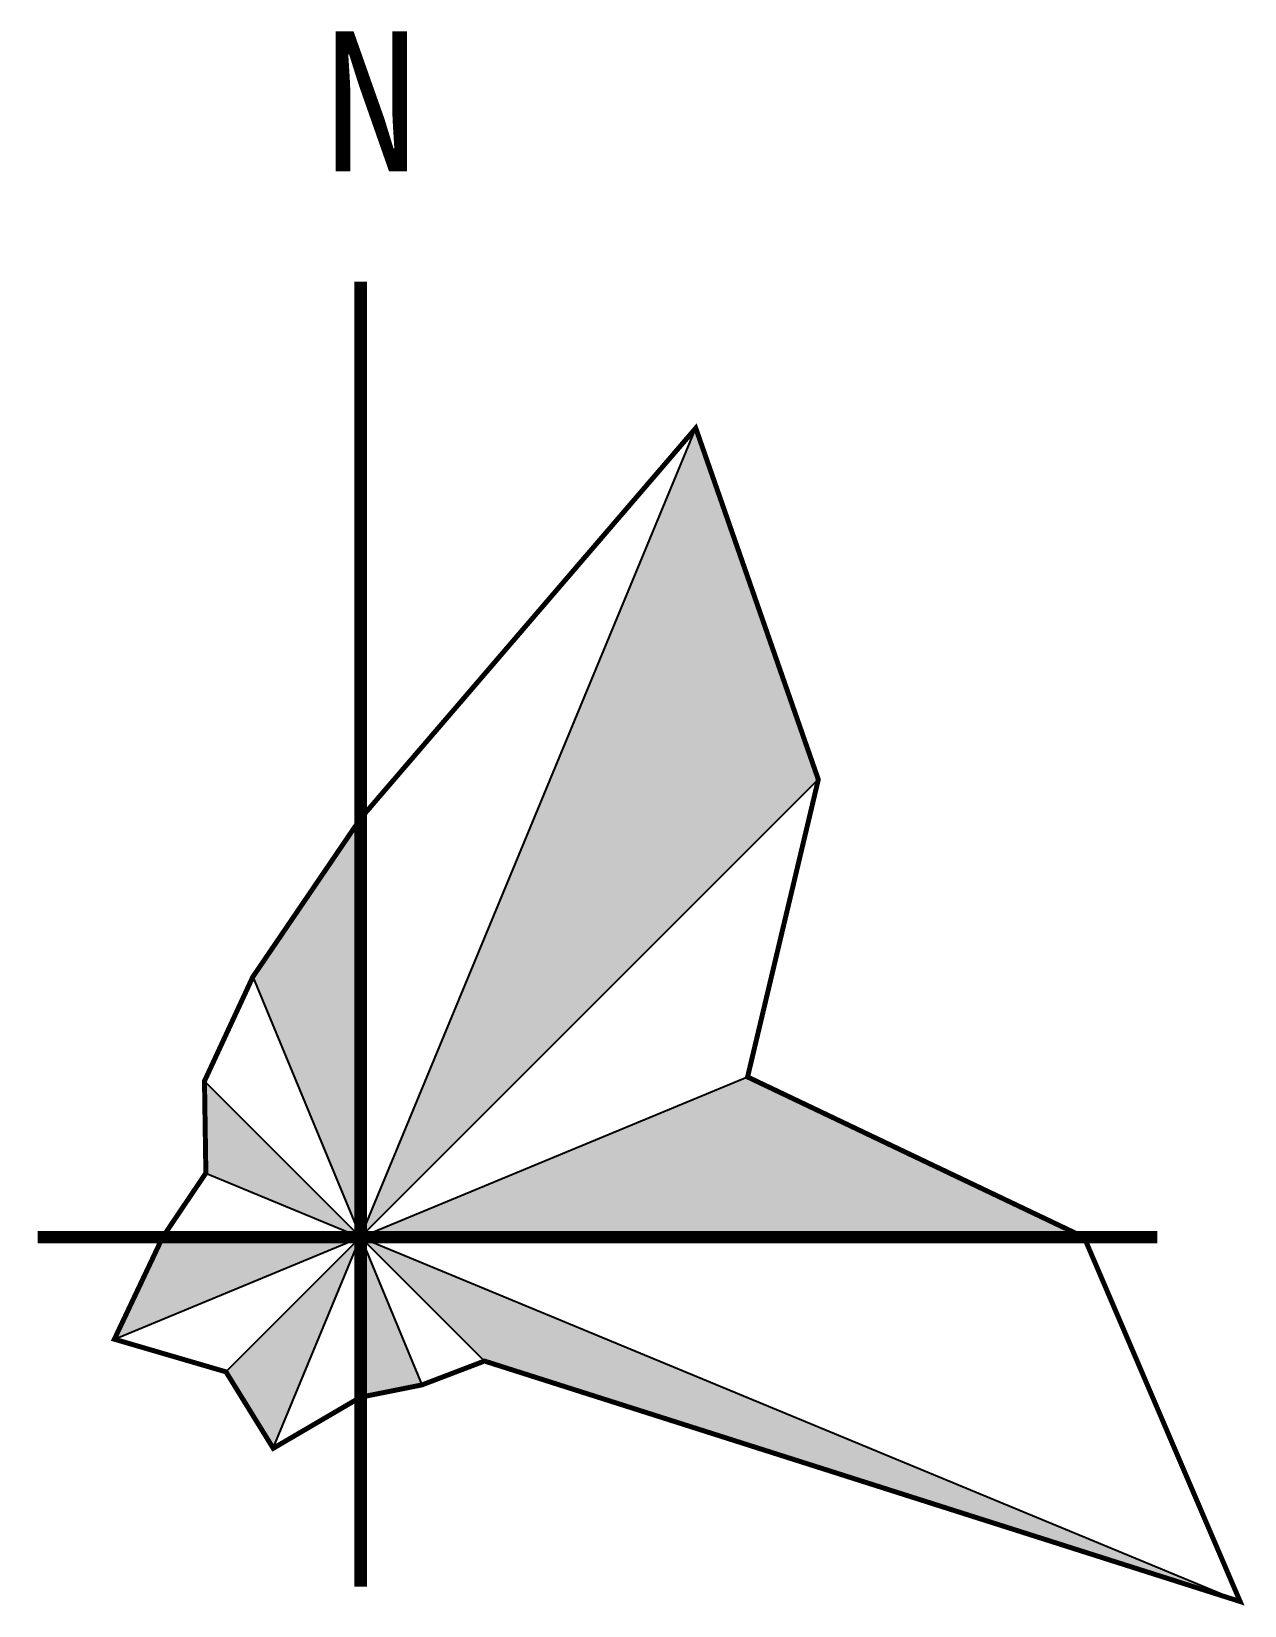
# Model space of a CAD drawing. Extents: x 134703252 to 134728627, y 39954813 to 39987741.
import ezdxf

# ---------------------------------------------------------------- set-up
doc = ezdxf.new("R2010")
doc.units = 0
doc.header["$LTSCALE"] = 2000
doc.header["$MEASUREMENT"] = 0
doc.layers.get('0').update_dxf_attribs({"linetype": 'CONTINUOUS'})
doc.styles.get("Standard").update_dxf_attribs({"font": 'txt', "bigfont": 'Hztxt'})

msp = doc.modelspace()

# ---------------------------------------------------------------- linework, layer by layer
for p, q in [((134708309, 39958102), (134717148, 39979443)), ((134707321, 39959701), (134719712, 39972092)), ((134707882, 39967963), (134711418, 39959427)), ((134704986, 39960384), (134718232, 39965870)), ((134706871, 39965784), (134712728, 39959927)), ((134706900, 39963859), (134728535, 39954897))]:
    msp.add_line(p, q)
at = {"const_width": 260}
for points in [[(134710138, 39982509), (134710138, 39955207)], [(134703382, 39962517), (134726804, 39962517)]]:
    msp.add_lwpolyline(points, dxfattribs=at)
at = {"const_width": 104}
msp.add_lwpolyline([(134710138, 39971279), (134717148, 39979443), (134719712, 39972092), (134718232, 39965870), (134725272, 39962517), (134728535, 39954897), (134712728, 39959927), (134711418, 39959427), (134710138, 39959172), (134708309, 39958102), (134707321, 39959701), (134704986, 39960384), (134705996, 39962517), (134706900, 39963859), (134706871, 39965784), (134707882, 39967963)], close=True, dxfattribs=at)
for points in [[(134717148, 39979443), (134710138, 39962517), (134719712, 39972092)], [(134707882, 39967963), (134710138, 39962517), (134710138, 39971279)], [(134710138, 39962517), (134718232, 39965870), (134725272, 39962517)], [(134710138, 39962517), (134706900, 39963859), (134706871, 39965784)], [(134710138, 39962517), (134705996, 39962517), (134704986, 39960384)], [(134710138, 39962517), (134707321, 39959701), (134708309, 39958102)], [(134710138, 39962517), (134710138, 39959172), (134711418, 39959427)], [(134710138, 39962517), (134712728, 39959927), (134728535, 39954897)]]:
    msp.add_solid(points)

# ---------------------------------------------------------------- texts
at = {"insert": (134709366, 39987741), "char_height": 2925, "width": 3500, "attachment_point": 1}
msp.add_mtext('\\f黑体|b0|i0|c134|p2;N', dxfattribs=at)

doc.saveas('drawing.dxf')
